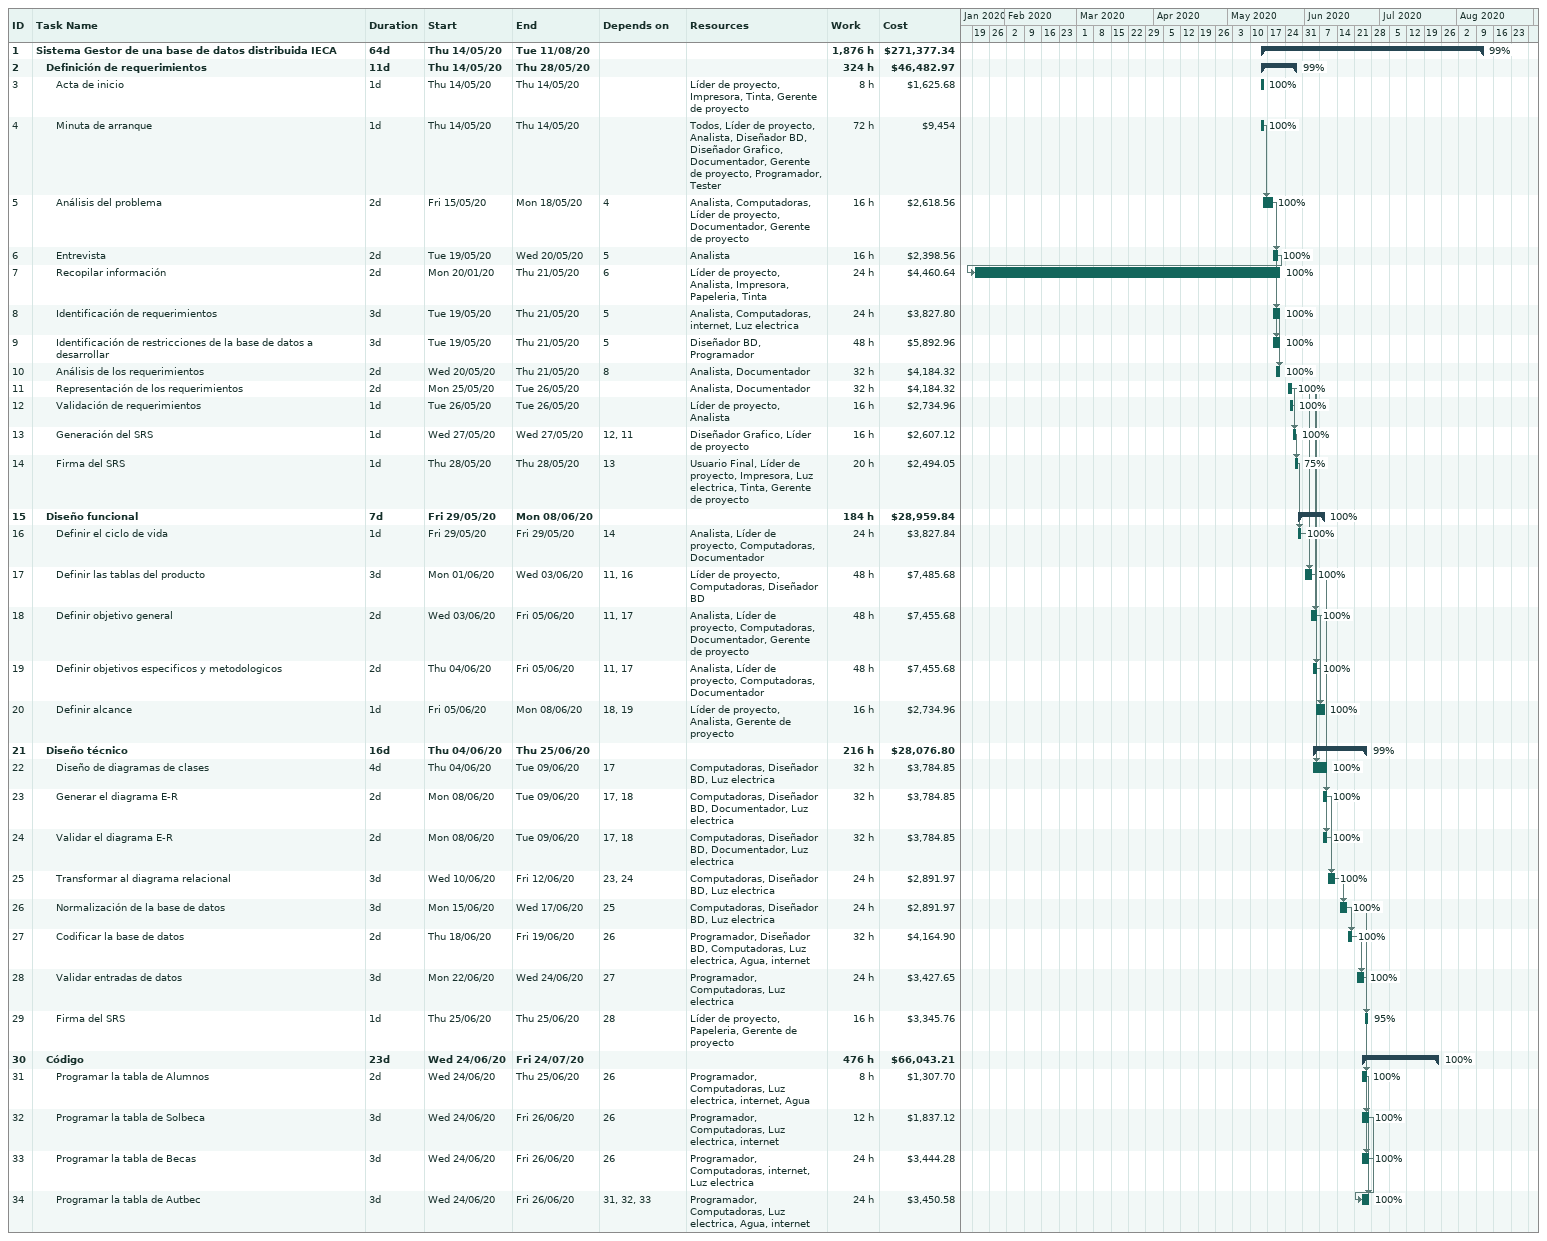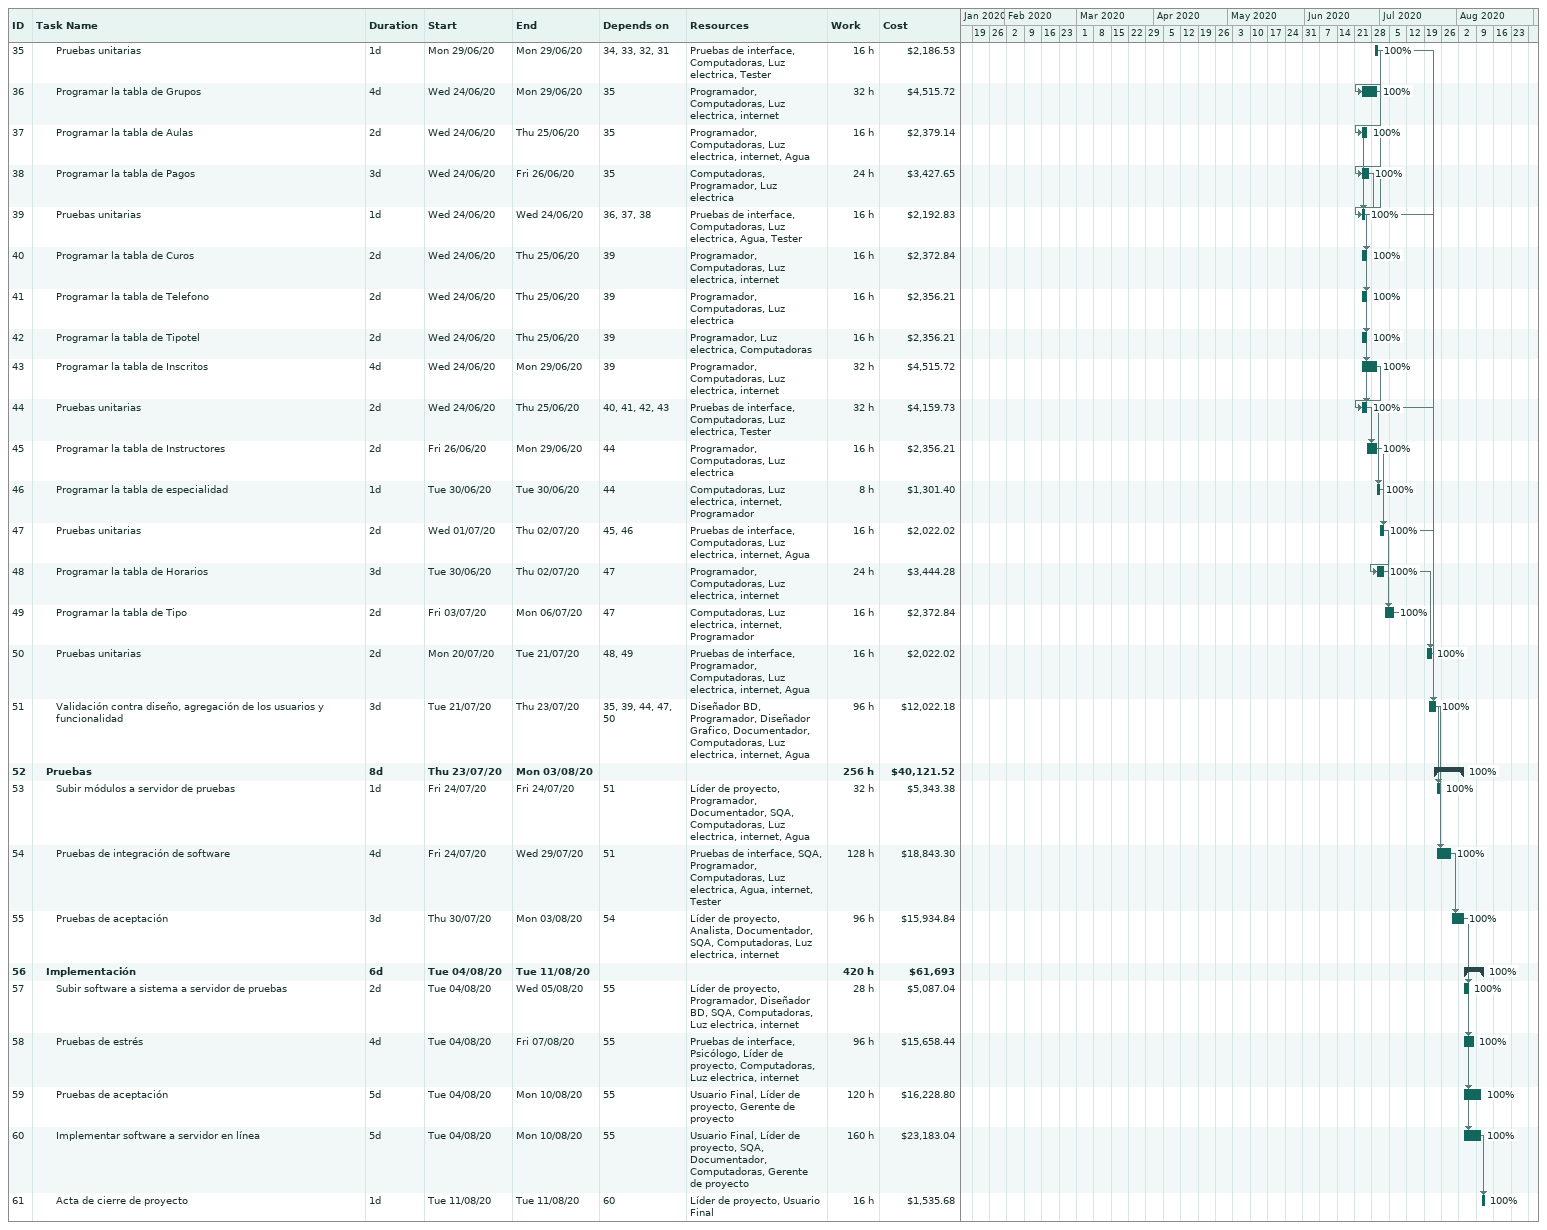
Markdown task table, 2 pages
| ID | Level | Task | Duration | Start | Finish | Predecessors | Resources | % complete | Work (h) | Cost ($) |
|---|---|---|---|---|---|---|---|---|---|---|
| 1 | 1 | **Sistema Gestor de una base de datos distribuida IECA** | 64d | 2020-05-14 | 2020-08-11 |  |  | 99 | 1876 | 271377.34 |
| 2 | 2 | **Definición de requerimientos** | 11d | 2020-05-14 | 2020-05-28 |  |  | 99 | 324 | 46482.97 |
| 3 | 3 | Acta de inicio | 1d | 2020-05-14 | 2020-05-14 |  | Líder de proyecto, Impresora, Tinta, Gerente de proyecto | 100 | 8 | 1625.68 |
| 4 | 3 | Minuta de arranque | 1d | 2020-05-14 | 2020-05-14 |  | Todos, Líder de proyecto, Analista, Diseñador BD, Diseñador Grafico, Documentador, Gerente de proyecto, Programador, Tester | 100 | 72 | 9454 |
| 5 | 3 | Análisis del problema | 2d | 2020-05-15 | 2020-05-18 | 4 | Analista, Computadoras, Líder de proyecto, Documentador, Gerente de proyecto | 100 | 16 | 2618.56 |
| 6 | 3 | Entrevista | 2d | 2020-05-19 | 2020-05-20 | 5 | Analista | 100 | 16 | 2398.56 |
| 7 | 3 | Recopilar información | 2d | 2020-01-20 | 2020-05-21 | 6 | Líder de proyecto, Analista, Impresora, Papeleria, Tinta | 100 | 24 | 4460.64 |
| 8 | 3 | Identificación de requerimientos | 3d | 2020-05-19 | 2020-05-21 | 5 | Analista, Computadoras, internet, Luz electrica | 100 | 24 | 3827.80 |
| 9 | 3 | Identificación de restricciones de la base de datos a desarrollar | 3d | 2020-05-19 | 2020-05-21 | 5 | Diseñador BD, Programador | 100 | 48 | 5892.96 |
| 10 | 3 | Análisis de los requerimientos | 2d | 2020-05-20 | 2020-05-21 | 8 | Analista, Documentador | 100 | 32 | 4184.32 |
| 11 | 3 | Representación de los requerimientos | 2d | 2020-05-25 | 2020-05-26 |  | Analista, Documentador | 100 | 32 | 4184.32 |
| 12 | 3 | Validación de requerimientos | 1d | 2020-05-26 | 2020-05-26 |  | Líder de proyecto, Analista | 100 | 16 | 2734.96 |
| 13 | 3 | Generación del SRS | 1d | 2020-05-27 | 2020-05-27 | 12, 11 | Diseñador Grafico, Líder de proyecto | 100 | 16 | 2607.12 |
| 14 | 3 | Firma del SRS | 1d | 2020-05-28 | 2020-05-28 | 13 | Usuario Final, Líder de proyecto, Impresora, Luz electrica, Tinta, Gerente de proyecto | 75 | 20 | 2494.05 |
| 15 | 2 | **Diseño funcional** | 7d | 2020-05-29 | 2020-06-08 |  |  | 100 | 184 | 28959.84 |
| 16 | 3 | Definir el ciclo de vida | 1d | 2020-05-29 | 2020-05-29 | 14 | Analista, Líder de proyecto, Computadoras, Documentador | 100 | 24 | 3827.84 |
| 17 | 3 | Definir las tablas del producto | 3d | 2020-06-01 | 2020-06-03 | 11, 16 | Líder de proyecto, Computadoras, Diseñador BD | 100 | 48 | 7485.68 |
| 18 | 3 | Definir objetivo general | 2d | 2020-06-03 | 2020-06-05 | 11, 17 | Analista, Líder de proyecto, Computadoras, Documentador, Gerente de proyecto | 100 | 48 | 7455.68 |
| 19 | 3 | Definir objetivos especificos y metodologicos | 2d | 2020-06-04 | 2020-06-05 | 11, 17 | Analista, Líder de proyecto, Computadoras, Documentador | 100 | 48 | 7455.68 |
| 20 | 3 | Definir alcance | 1d | 2020-06-05 | 2020-06-08 | 18, 19 | Líder de proyecto, Analista, Gerente de proyecto | 100 | 16 | 2734.96 |
| 21 | 2 | **Diseño técnico** | 16d | 2020-06-04 | 2020-06-25 |  |  | 99 | 216 | 28076.80 |
| 22 | 3 | Diseño de diagramas de clases | 4d | 2020-06-04 | 2020-06-09 | 17 | Computadoras, Diseñador BD, Luz electrica | 100 | 32 | 3784.85 |
| 23 | 3 | Generar el diagrama E-R | 2d | 2020-06-08 | 2020-06-09 | 17, 18 | Computadoras, Diseñador BD, Documentador, Luz electrica | 100 | 32 | 3784.85 |
| 24 | 3 | Validar el diagrama E-R | 2d | 2020-06-08 | 2020-06-09 | 17, 18 | Computadoras, Diseñador BD, Documentador, Luz electrica | 100 | 32 | 3784.85 |
| 25 | 3 | Transformar al diagrama relacional | 3d | 2020-06-10 | 2020-06-12 | 23, 24 | Computadoras, Diseñador BD, Luz electrica | 100 | 24 | 2891.97 |
| 26 | 3 | Normalización de la base de datos | 3d | 2020-06-15 | 2020-06-17 | 25 | Computadoras, Diseñador BD, Luz electrica | 100 | 24 | 2891.97 |
| 27 | 3 | Codificar la base de datos | 2d | 2020-06-18 | 2020-06-19 | 26 | Programador, Diseñador BD, Computadoras, Luz electrica, Agua, internet | 100 | 32 | 4164.90 |
| 28 | 3 | Validar entradas de datos | 3d | 2020-06-22 | 2020-06-24 | 27 | Programador, Computadoras, Luz electrica | 100 | 24 | 3427.65 |
| 29 | 3 | Firma del SRS | 1d | 2020-06-25 | 2020-06-25 | 28 | Líder de proyecto, Papeleria, Gerente de proyecto | 95 | 16 | 3345.76 |
| 30 | 2 | **Código** | 23d | 2020-06-24 | 2020-07-24 |  |  | 100 | 476 | 66043.21 |
| 31 | 3 | Programar la tabla de Alumnos | 2d | 2020-06-24 | 2020-06-25 | 26 | Programador, Computadoras, Luz electrica, internet, Agua | 100 | 8 | 1307.70 |
| 32 | 3 | Programar la tabla de Solbeca | 3d | 2020-06-24 | 2020-06-26 | 26 | Programador, Computadoras, Luz electrica, internet | 100 | 12 | 1837.12 |
| 33 | 3 | Programar la tabla de Becas | 3d | 2020-06-24 | 2020-06-26 | 26 | Programador, Computadoras, internet, Luz electrica | 100 | 24 | 3444.28 |
| 34 | 3 | Programar la tabla de Autbec | 3d | 2020-06-24 | 2020-06-26 | 31, 32, 33 | Programador, Computadoras, Luz electrica, Agua, internet | 100 | 24 | 3450.58 |
| 35 | 3 | Pruebas unitarias | 1d | 2020-06-29 | 2020-06-29 | 34, 33, 32, 31 | Pruebas de interface, Computadoras, Luz electrica, Tester | 100 | 16 | 2186.53 |
| 36 | 3 | Programar la tabla de Grupos | 4d | 2020-06-24 | 2020-06-29 | 35 | Programador, Computadoras, Luz electrica, internet | 100 | 32 | 4515.72 |
| 37 | 3 | Programar la tabla de Aulas | 2d | 2020-06-24 | 2020-06-25 | 35 | Programador, Computadoras, Luz electrica, internet, Agua | 100 | 16 | 2379.14 |
| 38 | 3 | Programar la tabla de Pagos | 3d | 2020-06-24 | 2020-06-26 | 35 | Computadoras, Programador, Luz electrica | 100 | 24 | 3427.65 |
| 39 | 3 | Pruebas unitarias | 1d | 2020-06-24 | 2020-06-24 | 36, 37, 38 | Pruebas de interface, Computadoras, Luz electrica, Agua, Tester | 100 | 16 | 2192.83 |
| 40 | 3 | Programar la tabla de Curos | 2d | 2020-06-24 | 2020-06-25 | 39 | Programador, Computadoras, Luz electrica, internet | 100 | 16 | 2372.84 |
| 41 | 3 | Programar la tabla de Telefono | 2d | 2020-06-24 | 2020-06-25 | 39 | Programador, Computadoras, Luz electrica | 100 | 16 | 2356.21 |
| 42 | 3 | Programar la tabla de Tipotel | 2d | 2020-06-24 | 2020-06-25 | 39 | Programador, Luz electrica, Computadoras | 100 | 16 | 2356.21 |
| 43 | 3 | Programar la tabla de Inscritos | 4d | 2020-06-24 | 2020-06-29 | 39 | Programador, Computadoras, Luz electrica, internet | 100 | 32 | 4515.72 |
| 44 | 3 | Pruebas unitarias | 2d | 2020-06-24 | 2020-06-25 | 40, 41, 42, 43 | Pruebas de interface, Computadoras, Luz electrica, Tester | 100 | 32 | 4159.73 |
| 45 | 3 | Programar la tabla de Instructores | 2d | 2020-06-26 | 2020-06-29 | 44 | Programador, Computadoras, Luz electrica | 100 | 16 | 2356.21 |
| 46 | 3 | Programar la tabla de especialidad | 1d | 2020-06-30 | 2020-06-30 | 44 | Computadoras, Luz electrica, internet, Programador | 100 | 8 | 1301.40 |
| 47 | 3 | Pruebas unitarias | 2d | 2020-07-01 | 2020-07-02 | 45, 46 | Pruebas de interface, Computadoras, Luz electrica, internet, Agua | 100 | 16 | 2022.02 |
| 48 | 3 | Programar la tabla de Horarios | 3d | 2020-06-30 | 2020-07-02 | 47 | Programador, Computadoras, Luz electrica, internet | 100 | 24 | 3444.28 |
| 49 | 3 | Programar la tabla de Tipo | 2d | 2020-07-03 | 2020-07-06 | 47 | Computadoras, Luz electrica, internet, Programador | 100 | 16 | 2372.84 |
| 50 | 3 | Pruebas unitarias | 2d | 2020-07-20 | 2020-07-21 | 48, 49 | Pruebas de interface, Programador, Computadoras, Luz electrica, internet, Agua | 100 | 16 | 2022.02 |
| 51 | 3 | Validación contra diseño, agregación de los usuarios y funcionalidad | 3d | 2020-07-21 | 2020-07-23 | 35, 39, 44, 47, 50 | Diseñador BD, Programador, Diseñador Grafico, Documentador, Computadoras, Luz electrica, internet, Agua | 100 | 96 | 12022.18 |
| 52 | 2 | **Pruebas** | 8d | 2020-07-23 | 2020-08-03 |  |  | 100 | 256 | 40121.52 |
| 53 | 3 | Subir módulos a servidor de pruebas | 1d | 2020-07-24 | 2020-07-24 | 51 | Líder de proyecto, Programador, Documentador, SQA, Computadoras, Luz electrica, internet, Agua | 100 | 32 | 5343.38 |
| 54 | 3 | Pruebas de integración de software | 4d | 2020-07-24 | 2020-07-29 | 51 | Pruebas de interface, SQA, Programador, Computadoras, Luz electrica, Agua, internet, Tester | 100 | 128 | 18843.30 |
| 55 | 3 | Pruebas de aceptación | 3d | 2020-07-30 | 2020-08-03 | 54 | Líder de proyecto, Analista, Documentador, SQA, Computadoras, Luz electrica, internet | 100 | 96 | 15934.84 |
| 56 | 2 | **Implementación** | 6d | 2020-08-04 | 2020-08-11 |  |  | 100 | 420 | 61693 |
| 57 | 3 | Subir software a sistema a servidor de pruebas | 2d | 2020-08-04 | 2020-08-05 | 55 | Líder de proyecto, Programador, Diseñador BD, SQA, Computadoras, Luz electrica, internet | 100 | 28 | 5087.04 |
| 58 | 3 | Pruebas de estrés | 4d | 2020-08-04 | 2020-08-07 | 55 | Pruebas de interface, Psicólogo, Líder de proyecto, Computadoras, Luz electrica, internet | 100 | 96 | 15658.44 |
| 59 | 3 | Pruebas de aceptación | 5d | 2020-08-04 | 2020-08-10 | 55 | Usuario Final, Líder de proyecto, Gerente de proyecto | 100 | 120 | 16228.80 |
| 60 | 3 | Implementar software a servidor en línea | 5d | 2020-08-04 | 2020-08-10 | 55 | Usuario Final, Líder de proyecto, SQA, Documentador, Computadoras, Gerente de proyecto | 100 | 160 | 23183.04 |
| 61 | 3 | Acta de cierre de proyecto | 1d | 2020-08-11 | 2020-08-11 | 60 | Líder de proyecto, Usuario Final | 100 | 16 | 1535.68 |
